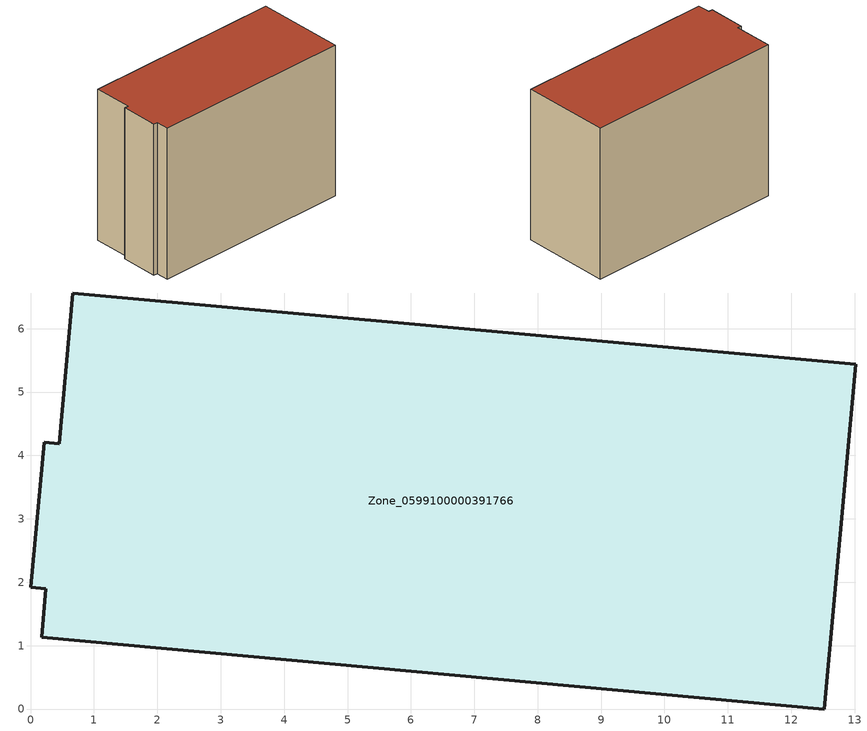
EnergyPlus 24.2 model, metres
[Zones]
Zone_0599100000391766
 floor ground (C_G): 0.24,1.9 0,1.92 0.22,4.2 0.46,4.18 0.67,6.56 13.02,5.44 12.52,0 0.17,1.13 z0
 wall outside (C_F): 0,1.92 0.24,1.9 0.17,1.13 12.52,0 13.02,5.44 0.67,6.56 0.46,4.18 0.22,4.2 0,1.92 z0:9.53
 roof outside (C_R): 0.24,1.9 0.17,1.13 12.52,0 13.02,5.44 0.67,6.56 0.46,4.18 0.22,4.2 0,1.92 z9.53
[BUILDING]
Pand.0599100000391766: North Axis=0; Terrain=City; Loads Convergence Tolerance Value=0.04; Temperature Convergence Tolerance Value=0.4; Solar Distribution=FullExterior; Maximum Number of Warmup Days=25; Minimum Number of Warmup Days=1
[Site:Location]
Rotterdam.The.Hague.AP_ZH_NLD Design_Conditions: Latitude=51.96; Longitude=4.45; Time Zone=1; Elevation=-4.5
[SITE:GROUNDTEMPERATURE:BUILDINGSURFACE]
18, 18, 18, 18, 18, 18, 18, 18, 18, 18, 18, 18
[MATERIAL] Thermal Absorptance=0.9; Solar Absorptance=0.7; Visible Absorptance=0.7
Name | Roughness | Thickness | Conductivity | Density | Specific Heat
G.TC.1992-2005 | MediumSmooth | 0.15 | 0.06 | 540 | 1210
F.TC.1992-2005 | Rough | 0.3 | 0.12 | 1920 | 840
R.TC.1992-2005 | MediumRough | 0.2 | 0.08 | 1500 | 1000
[CONSTRUCTION]
C_G: G.TC.1992-2005
C_F: F.TC.1992-2005
C_R: R.TC.1992-2005
[ZONE]
Zone_0599100000391766: Type=1; Multiplier=1; Ceiling Height=Autocalculate; Volume=Autocalculate; Floor Area=autocalculate; Part of Total Floor Area=Yes
[ZONEINFILTRATION:DESIGNFLOWRATE]
Infil_Zone_0599100000391766: Zone or ZoneList or Space or SpaceList=Zone_0599100000391766; Schedule=AlwaysOn; Design Flow Rate Calculation Method=Flow/Area; Flow Rate per Floor Area=0.0015; Constant Term Coefficient=1; Temperature Term Coefficient=0; Velocity Term Coefficient=0; Velocity Squared Term Coefficient=0
[HVACTEMPLATE:ZONE:IDEALLOADSAIRSYSTEM]
Zone_0599100000391766: Maximum Heating Supply Air Temperature=50; Minimum Cooling Supply Air Temperature=13; Maximum Heating Supply Air Humidity Ratio=0.0156; Minimum Cooling Supply Air Humidity Ratio=0.0077; Heating Limit=NoLimit; Cooling Limit=NoLimit; Dehumidification Control Type=ConstantSensibleHeatRatio; Cooling Sensible Heat Ratio=0.7; Dehumidification Setpoint=60; Humidification Control Type=None; Humidification Setpoint=30; Outdoor Air Method=None; Outdoor Air Flow Rate per Person=0.00944; Outdoor Air Flow Rate per Zone Floor Area=0; Outdoor Air Flow Rate per Zone=0; Demand Controlled Ventilation Type=None; Outdoor Air Economizer Type=NoEconomizer; Heat Recovery Type=None; Sensible Heat Recovery Effectiveness=0.7; Latent Heat Recovery Effectiveness=0.65
[ZONECONTROL:THERMOSTAT]
ThermostatControl_Zone_0599100000391766: Zone or ZoneList=Zone_0599100000391766; Control Type Schedule=DualSetpointControlType; Control 1=Thermostat_Zone_0599100000391766; Temperature Difference Between Cutout And Setpoint=0
[THERMOSTATSETPOINT:DUALSETPOINT]
Thermostat_Zone_0599100000391766: Heating Setpoint Temperature Schedule=HeatingSetpoint_Zone_0599100000391766; Cooling Setpoint Temperature Schedule=CoolingSetpoint_Zone_0599100000391766
[SCHEDULE:COMPACT]
HeatingSetpoint_Zone_0599100000391766: Through: 12/31, For: AllDays, Until: 24:00, 21
CoolingSetpoint_Zone_0599100000391766: Through: 12/31, For: AllDays, Until: 24:00, 24
DualSetpointControlType: Through: 12/31, For: AllDays, Until: 24:00, 4
AlwaysOn: Through: 12/31, For: AllDays, Until: 24:00, 1
